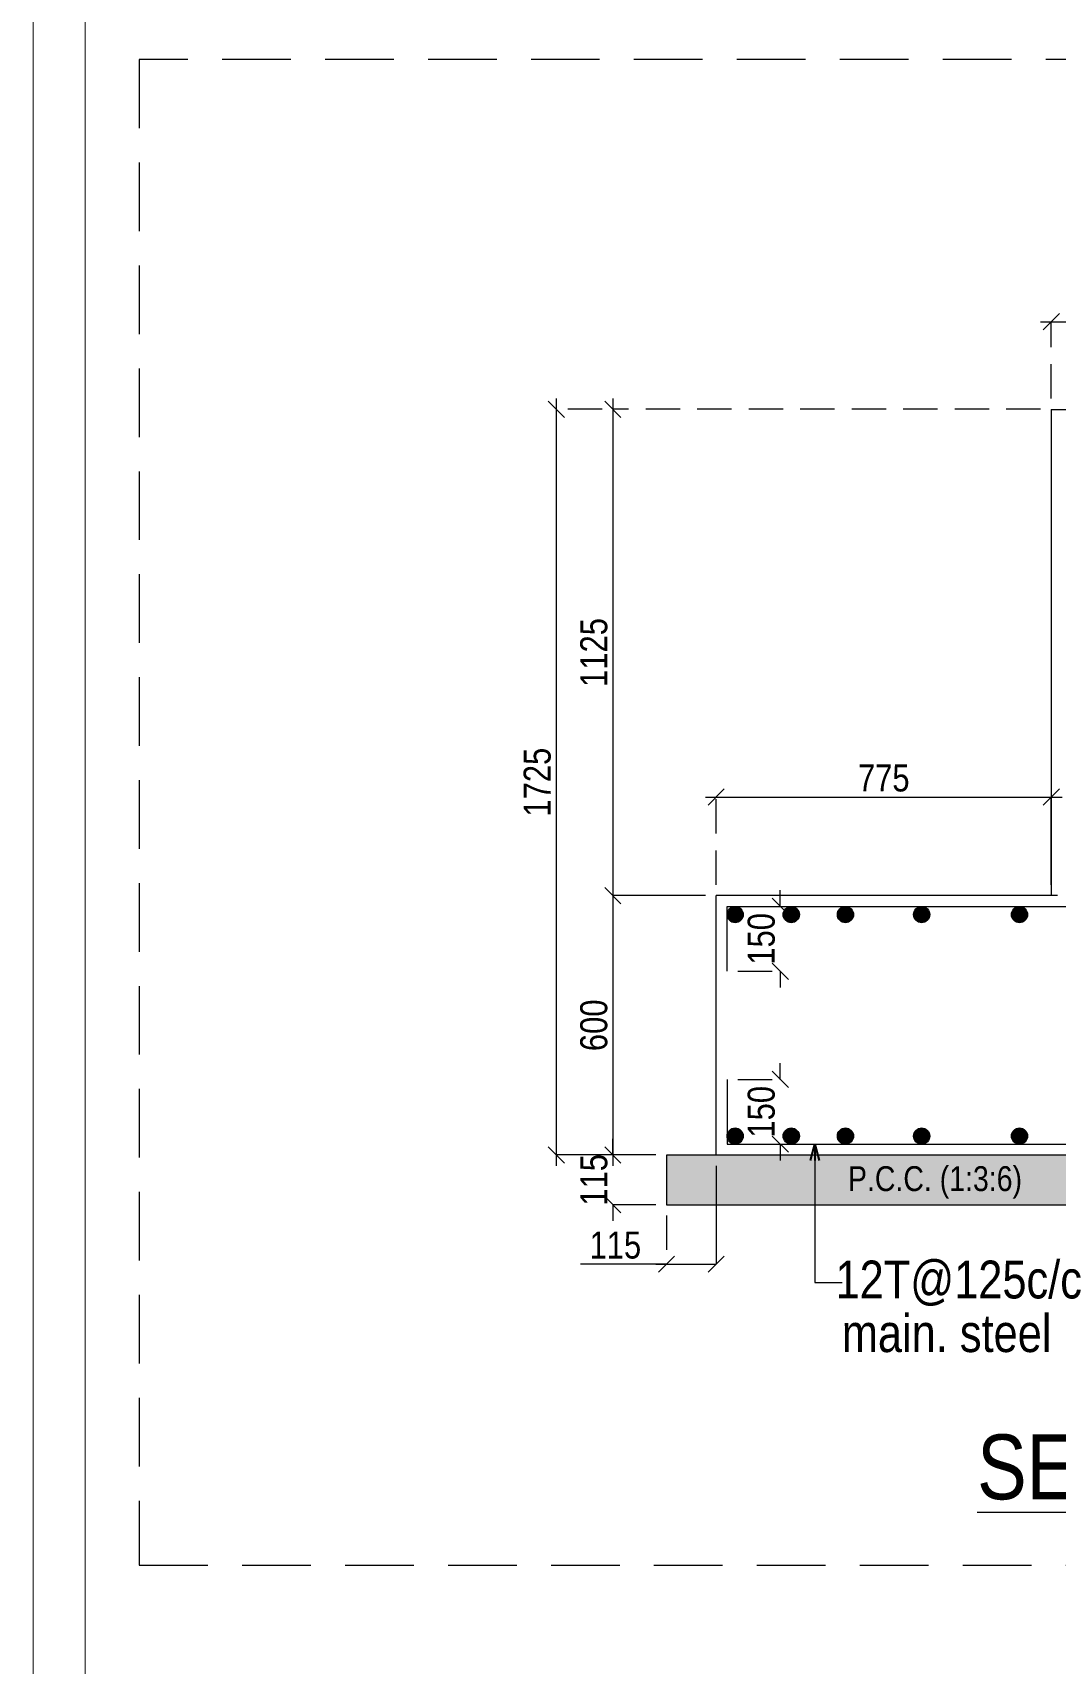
# Model space of a CAD drawing. Header units: millimetres. Extents: x 1112055 to 3390982, y -148532 to 766891.
# Drawn here: x 3211352 to 3220814, y 327757 to 342847 of the extents above; entities that cross this region are included whole.
import ezdxf

# ---------------------------------------------------------------- set-up
doc = ezdxf.new("R2010")
doc.units = ezdxf.units.MM
doc.header["$PDMODE"] = 35
doc.header["$PDSIZE"] = -25
doc.linetypes.add('Hidden', pattern=[9.525, 6.35, -3.175])
for name, color, linetype, lineweight in [('B FOOTING', 49, 'Continuous', 20), ('B HATCH', 250, 'Continuous', 0), ('B P.C.C', 251, 'Continuous', 0), ('B STEEL', 34, 'Continuous', 15), ('B STEEL TEXT', 7, 'Continuous', 15), ('B TITLE BLOCK', 250, 'Continuous', 0), ('B-COL NO', 7, 'Continuous', 5), ('B-ST DIM', 250, 'Continuous', 18)]:
    doc.layers.add(name, color=color, linetype=linetype, lineweight=lineweight)
doc.styles.add('ARIAL', font='arial.ttf')
doc.styles.add('Q1', font='g13f12d.shx', dxfattribs={"width": 0.8})
doc.styles.add('SWINC', font='swissc.ttf')
doc.styles.add('SWINS', font='swissc.ttf')
doc.dimstyles.new('BH-STD', dxfattribs={"dimscale": 0, "dimtxt": 230, "dimasz": 125, "dimexe": 0, "dimexo": 100, "dimgap": 50, "dimtad": 1, "dimdec": 0, "dimzin": 1, "dimdsep": 46, "dimtxsty": 'Q1', "dimblk": 'ARCHTICK', "dimcen": 1, "dimdle": 100, "dimclrd": 250, "dimclre": 250, "dimclrt": 256, "dimadec": 0, "dimazin": 0, "dimtfac": 1, "dimtdec": 0, "dimtix": 1, "dimtofl": 0, "dimtmove": 0, "dimatfit": 2, "dimfxl": 1, "dimtolj": 1, "dimtzin": 0, "dimlwd": 9, "dimlwe": 9, "dimarcsym": 0})
doc.dimstyles.new('DIM 1', dxfattribs={"dimscale": 0, "dimtxt": 230, "dimasz": 150, "dimexe": 0.18, "dimexo": 0.0625, "dimgap": 0.5, "dimtad": 1, "dimdec": 0, "dimzin": 0, "dimdsep": 46, "dimtxsty": 'ARIAL', "dimblk": 'OBLIQUE', "dimcen": 6, "dimse1": 1, "dimse2": 1, "dimclrd": 256, "dimclrt": 256, "dimadec": 0, "dimazin": 2, "dimtfac": 0.75, "dimtdec": 0, "dimtix": 1, "dimtofl": 0, "dimtmove": 1, "dimatfit": 3, "dimldrblk": 'OPEN30', "dimfxl": 0.18, "dimfrac": 1, "dimtolj": 1, "dimtzin": 0, "dimlwd": -1, "dimarcsym": 0})

# ---------------------------------------------------------------- blocks, each defined once
blk = doc.blocks.new('_Oblique')
at = {"color": 0, "linetype": 'ByBlock', "lineweight": -2}
blk.add_line((-0.5, -0.5), (0.5, 0.5), dxfattribs=at)
blk = doc.blocks.new('*D4790')
at = {"layer": 'B-ST DIM', "color": 7, "lineweight": 9, "ltscale": 50, "transparency": 16777216}
for p, q in [((3218269, 333161), (3218269, 333311)), ((3217876, 332561), (3218269, 332561)), ((3218269, 332561), (3218269, 332411))]:
    blk.add_line(p, q, dxfattribs=at)
at = {"layer": 'B-ST DIM', "color": 7, "linetype": 'Hidden', "lineweight": 9, "ltscale": 50, "transparency": 16777216}
blk.add_line((3217876, 333161), (3218269, 333161), dxfattribs=at)
at = {"layer": 'Defpoints', "color": 0, "transparency": 16777216}
for p in [(3217776, 333161), (3217776, 332561), (3218269, 332561)]:
    blk.add_point(p, dxfattribs=at)
at = {"layer": 'B-ST DIM', "color": 7, "lineweight": 9, "transparency": 16777216, "xscale": 150, "yscale": 150, "zscale": 150}
for p, rotation in [((3218269, 333161), 270), ((3218269, 332561), 90)]:
    blk.add_blockref('_Oblique', p, dxfattribs=dict(at, rotation=rotation))
at = {"layer": 'B-ST DIM', "color": 7, "transparency": 16777216, "insert": (3218094, 332861), "char_height": 250, "attachment_point": 5, "rotation": 90, "style": 'SWINC'}
blk.add_mtext('\\A1;150', dxfattribs=at)
blk = doc.blocks.new('*D4791')
at = {"layer": 'B-ST DIM', "color": 7, "lineweight": 9, "ltscale": 50, "transparency": 16777216}
for p, q in [((3217676, 332361), (3217676, 331451)), ((3217216, 331451), (3216419, 331451)), ((3217116, 331451), (3217676, 331451))]:
    blk.add_line(p, q, dxfattribs=at)
at = {"layer": 'B-ST DIM', "color": 7, "linetype": 'Hidden', "lineweight": 9, "ltscale": 50, "transparency": 16777216}
blk.add_line((3217216, 331901), (3217216, 331451), dxfattribs=at)
at = {"layer": 'Defpoints', "color": 0, "transparency": 16777216}
for p in [(3217676, 332461), (3217216, 332001), (3217676, 331451)]:
    blk.add_point(p, dxfattribs=at)
at = {"layer": 'B-ST DIM', "color": 7, "lineweight": 9, "transparency": 16777216, "xscale": 150, "yscale": 150, "zscale": 150, "rotation": 180}
blk.add_blockref('_Oblique', (3217216, 331451), dxfattribs=at)
at = {"layer": 'B-ST DIM', "color": 7, "lineweight": 9, "transparency": 16777216, "xscale": 150, "yscale": 150, "zscale": 150}
blk.add_blockref('_Oblique', (3217676, 331451), dxfattribs=at)
at = {"layer": 'B-ST DIM', "color": 7, "transparency": 16777216, "insert": (3216743, 331626), "char_height": 250, "attachment_point": 5, "style": 'SWINC'}
blk.add_mtext('\\A1;115', dxfattribs=at)
blk = doc.blocks.new('_Open30')
at = {"color": 0, "linetype": 'ByBlock', "lineweight": -2}
for p, q in [((-1, 0.27), (0, 0)), ((0, 0), (-1, -0.27)), ((0, 0), (-1, 0))]:
    blk.add_line(p, q, dxfattribs=at)
blk = doc.blocks.new('*D4792')
at = {"layer": 'B-ST DIM', "color": 7, "lineweight": 9, "ltscale": 50, "transparency": 16777216}
for p, q in [((3216720, 332461), (3216720, 332611)), ((3217116, 332001), (3216720, 332001)), ((3216720, 332001), (3216720, 331851))]:
    blk.add_line(p, q, dxfattribs=at)
at = {"layer": 'B-ST DIM', "color": 7, "linetype": 'Hidden', "lineweight": 9, "ltscale": 50, "transparency": 16777216}
blk.add_line((3217116, 332461), (3216720, 332461), dxfattribs=at)
at = {"layer": 'Defpoints', "color": 0, "transparency": 16777216}
for p in [(3217216, 332461), (3216720, 332001), (3217216, 332001)]:
    blk.add_point(p, dxfattribs=at)
at = {"layer": 'B-ST DIM', "color": 7, "lineweight": 9, "transparency": 16777216, "xscale": 150, "yscale": 150, "zscale": 150}
for p, rotation in [((3216720, 332461), 270), ((3216720, 332001), 90)]:
    blk.add_blockref('_Oblique', p, dxfattribs=dict(at, rotation=rotation))
at = {"layer": 'B-ST DIM', "color": 7, "transparency": 16777216, "insert": (3216545, 332231), "char_height": 250, "attachment_point": 5, "rotation": 90, "style": 'SWINC'}
blk.add_mtext('\\A1;115', dxfattribs=at)
blk = doc.blocks.new('*D4793')
at = {"layer": 'B-ST DIM', "color": 7, "lineweight": 9, "ltscale": 50, "transparency": 16777216}
for p, q in [((3216720, 334961), (3216720, 332361)), ((3217116, 332461), (3216720, 332461))]:
    blk.add_line(p, q, dxfattribs=at)
at = {"layer": 'B-ST DIM', "color": 7, "linetype": 'Hidden', "lineweight": 9, "ltscale": 50, "transparency": 16777216}
blk.add_line((3217576, 334861), (3216720, 334861), dxfattribs=at)
at = {"layer": 'Defpoints', "color": 0, "transparency": 16777216}
for p in [(3217676, 334861), (3216720, 332461), (3217216, 332461)]:
    blk.add_point(p, dxfattribs=at)
at = {"layer": 'B-ST DIM', "color": 7, "lineweight": 9, "transparency": 16777216, "xscale": 150, "yscale": 150, "zscale": 150}
for p, rotation in [((3216720, 334861), 90), ((3216720, 332461), 270)]:
    blk.add_blockref('_Oblique', p, dxfattribs=dict(at, rotation=rotation))
at = {"layer": 'B-ST DIM', "color": 7, "transparency": 16777216, "insert": (3216545, 333661), "char_height": 250, "attachment_point": 5, "rotation": 90, "style": 'SWINC'}
blk.add_mtext('\\A1;600', dxfattribs=at)
blk = doc.blocks.new('*D4794')
at = {"layer": 'B-ST DIM', "color": 7, "lineweight": 9, "ltscale": 50, "transparency": 16777216}
for p, q in [((3216720, 339461), (3216720, 334761)), ((3217576, 334861), (3216720, 334861))]:
    blk.add_line(p, q, dxfattribs=at)
at = {"layer": 'B-ST DIM', "color": 7, "linetype": 'Hidden', "lineweight": 9, "ltscale": 50, "transparency": 16777216}
blk.add_line((3220676, 339361), (3216720, 339361), dxfattribs=at)
at = {"layer": 'Defpoints', "color": 0, "transparency": 16777216}
for p in [(3220776, 339361), (3216720, 334861), (3217676, 334861)]:
    blk.add_point(p, dxfattribs=at)
at = {"layer": 'B-ST DIM', "color": 7, "lineweight": 9, "transparency": 16777216, "xscale": 150, "yscale": 150, "zscale": 150}
for p, rotation in [((3216720, 339361), 90), ((3216720, 334861), 270)]:
    blk.add_blockref('_Oblique', p, dxfattribs=dict(at, rotation=rotation))
at = {"layer": 'B-ST DIM', "color": 7, "transparency": 16777216, "insert": (3216545, 337111), "char_height": 250, "attachment_point": 5, "rotation": 90, "style": 'SWINC'}
blk.add_mtext('\\A1;1125', dxfattribs=at)
blk = doc.blocks.new('*D4795')
at = {"layer": 'B-ST DIM', "color": 7, "lineweight": 9, "ltscale": 50, "transparency": 16777216}
for p, q in [((3220676, 340172), (3228076, 340172)), ((3227976, 339461), (3227976, 340172))]:
    blk.add_line(p, q, dxfattribs=at)
at = {"layer": 'B-ST DIM', "color": 7, "linetype": 'Hidden', "lineweight": 9, "ltscale": 50, "transparency": 16777216}
blk.add_line((3220776, 339461), (3220776, 340172), dxfattribs=at)
at = {"layer": 'Defpoints', "color": 0, "transparency": 16777216}
for p in [(3227976, 340172), (3220776, 339361), (3227976, 339361)]:
    blk.add_point(p, dxfattribs=at)
at = {"layer": 'B-ST DIM', "color": 7, "lineweight": 9, "transparency": 16777216, "xscale": 150, "yscale": 150, "zscale": 150, "rotation": 180}
blk.add_blockref('_Oblique', (3220776, 340172), dxfattribs=at)
at = {"layer": 'B-ST DIM', "color": 7, "lineweight": 9, "transparency": 16777216, "xscale": 150, "yscale": 150, "zscale": 150}
blk.add_blockref('_Oblique', (3227976, 340172), dxfattribs=at)
at = {"layer": 'B-ST DIM', "color": 7, "transparency": 16777216, "insert": (3224376, 340347), "char_height": 250, "attachment_point": 5, "style": 'SWINC'}
blk.add_mtext('\\A1;1800', dxfattribs=at)
blk = doc.blocks.new('*D4798')
at = {"layer": 'B-ST DIM', "color": 7, "lineweight": 9, "ltscale": 50, "transparency": 16777216}
for p, q in [((3216196, 339461), (3216196, 332361)), ((3216720, 332461), (3216196, 332461))]:
    blk.add_line(p, q, dxfattribs=at)
at = {"layer": 'B-ST DIM', "color": 7, "linetype": 'Hidden', "lineweight": 9, "ltscale": 50, "transparency": 16777216}
blk.add_line((3216620, 339361), (3216196, 339361), dxfattribs=at)
at = {"layer": 'Defpoints', "color": 0, "transparency": 16777216}
for p in [(3216720, 339361), (3216196, 332461), (3216820, 332461)]:
    blk.add_point(p, dxfattribs=at)
at = {"layer": 'B-ST DIM', "color": 7, "lineweight": 9, "transparency": 16777216, "xscale": 150, "yscale": 150, "zscale": 150}
for p, rotation in [((3216196, 339361), 90), ((3216196, 332461), 270)]:
    blk.add_blockref('_Oblique', p, dxfattribs=dict(at, rotation=rotation))
at = {"layer": 'B-ST DIM', "color": 7, "transparency": 16777216, "insert": (3216021, 335911), "char_height": 250, "attachment_point": 5, "rotation": 90, "style": 'SWINC'}
blk.add_mtext('\\A1;1725', dxfattribs=at)
blk = doc.blocks.new('*D4799')
at = {"layer": 'B-ST DIM', "color": 7, "lineweight": 9, "ltscale": 50, "transparency": 16777216}
for p, q in [((3218269, 334761), (3218269, 334911)), ((3217876, 334761), (3218269, 334761)), ((3218269, 334161), (3218269, 334011))]:
    blk.add_line(p, q, dxfattribs=at)
at = {"layer": 'B-ST DIM', "color": 7, "linetype": 'Hidden', "lineweight": 9, "ltscale": 50, "transparency": 16777216}
blk.add_line((3217876, 334161), (3218269, 334161), dxfattribs=at)
at = {"layer": 'Defpoints', "color": 0, "transparency": 16777216}
for p in [(3217776, 334761), (3218269, 334761), (3217776, 334161)]:
    blk.add_point(p, dxfattribs=at)
at = {"layer": 'B-ST DIM', "color": 7, "lineweight": 9, "transparency": 16777216, "xscale": 150, "yscale": 150, "zscale": 150}
for p, rotation in [((3218269, 334761), 270), ((3218269, 334161), 90)]:
    blk.add_blockref('_Oblique', p, dxfattribs=dict(at, rotation=rotation))
at = {"layer": 'B-ST DIM', "color": 7, "transparency": 16777216, "insert": (3218094, 334461), "char_height": 250, "attachment_point": 5, "rotation": 90, "style": 'SWINC'}
blk.add_mtext('\\A1;150', dxfattribs=at)
blk = doc.blocks.new('*D4836')
at = {"layer": 'B-ST DIM', "color": 7, "lineweight": 9, "ltscale": 50, "transparency": 16777216}
for p, q in [((3217576, 335773), (3220876, 335773)), ((3220776, 334961), (3220776, 335773))]:
    blk.add_line(p, q, dxfattribs=at)
at = {"layer": 'B-ST DIM', "color": 7, "linetype": 'Hidden', "lineweight": 9, "ltscale": 50, "transparency": 16777216}
blk.add_line((3217676, 334961), (3217676, 335773), dxfattribs=at)
at = {"layer": 'Defpoints', "color": 0, "transparency": 16777216}
for p in [(3220776, 335773), (3217676, 334861), (3220776, 334861)]:
    blk.add_point(p, dxfattribs=at)
at = {"layer": 'B-ST DIM', "color": 7, "lineweight": 9, "transparency": 16777216, "xscale": 150, "yscale": 150, "zscale": 150, "rotation": 180}
blk.add_blockref('_Oblique', (3217676, 335773), dxfattribs=at)
at = {"layer": 'B-ST DIM', "color": 7, "lineweight": 9, "transparency": 16777216, "xscale": 150, "yscale": 150, "zscale": 150}
blk.add_blockref('_Oblique', (3220776, 335773), dxfattribs=at)
at = {"layer": 'B-ST DIM', "color": 7, "transparency": 16777216, "insert": (3219226, 335948), "char_height": 250, "attachment_point": 5, "style": 'SWINC'}
blk.add_mtext('\\A1;775', dxfattribs=at)

msp = doc.modelspace()

# ---------------------------------------------------------------- hatches: boundary and pattern name
at = {"layer": 'B HATCH', "lineweight": 0}
h = msp.add_hatch(dxfattribs=at)
h.set_pattern_fill('AR-CONC', color=250, scale=3, style=0)
h.set_pattern_definition([(50, (1650745.4, -187585.64), (546.55401, -47.81726), [57.15, -628.65]), (355, (1650745.4, -187585.64), (-105.73026, 573.17054), [45.72, -502.92175]), (100.451445, (1650790.93, -187589.6), (440.82374, 525.35326), [48.57003, -534.27073]), (46.1842, (1650745.4, -187433.24), (813.23712, -126.12698), [85.725, -942.975]), (96.63556, (1650813.15, -187443.75), (712.2124, 742.27837), [72.85507, -801.40682]), (351.18415, (1650745.4, -187433.2), (712.2124, 742.27837), [68.5799, -754.3792]), (21, (1650821.6, -187471.34), (454.84317, -306.7956), [57.15, -628.65]), (326, (1650821.6, -187471.34), (185.40609, 552.5639), [45.72, -502.92]), (71.451445, (1650859.5, -187496.9), (640.24926, 245.7683), [48.57003, -534.26981]), (37.5, (1650745.38, -187585.64), (9.26581, 253.665117), [0, -496.824, 0, -510.54, 0, -504.825]), (7.5, (1650745.38, -187585.64), (200.458988, 300.541724), [0, -291.084, 0, -485.394, 0, -192.405]), (327.5, (1650575.46, -187585.64), (406.771786, -17.186232), [0, -190.5, 0, -594.36, 0, -788.67]), (317.5, (1650499.26, -187585.64), (444.387544, 76.27947), [0, -247.65, 0, -394.716, 0, -560.07])])
h.paths.add_polyline_path([(3217216.3, 332460.7), (3217216.3, 332000.7), (3231536.3, 332000.7), (3231536.3, 332460.7)])
at = {"layer": 'B STEEL'}
h = msp.add_hatch(color=256, dxfattribs=at)
h.dxf.hatch_style = 1
edge = h.paths.add_edge_path()
edge.add_ellipse((3217851.3, 334685.7), major_axis=(75, 0), ratio=1, start_angle=0, end_angle=360)
h = msp.add_hatch(color=256, dxfattribs=at)
h.dxf.hatch_style = 1
edge = h.paths.add_edge_path()
edge.add_ellipse((3218370.3, 334685.7), major_axis=(75, 0), ratio=1, start_angle=0, end_angle=360)
h = msp.add_hatch(color=256, dxfattribs=at)
h.dxf.hatch_style = 1
edge = h.paths.add_edge_path()
edge.add_ellipse((3218871.7, 334685.7), major_axis=(75, 0), ratio=1, start_angle=0, end_angle=360)
h = msp.add_hatch(color=256, dxfattribs=at)
h.dxf.hatch_style = 1
edge = h.paths.add_edge_path()
edge.add_ellipse((3219576.8, 334685.7), major_axis=(75, 0), ratio=1, start_angle=0, end_angle=360)
h = msp.add_hatch(color=256, dxfattribs=at)
h.dxf.hatch_style = 1
edge = h.paths.add_edge_path()
edge.add_ellipse((3220481.9, 334685.7), major_axis=(75, 0), ratio=1, start_angle=0, end_angle=360)
h = msp.add_hatch(color=256, dxfattribs=at)
h.dxf.hatch_style = 1
edge = h.paths.add_edge_path()
edge.add_ellipse((3217851.3, 332635.7), major_axis=(75, 0), ratio=1, start_angle=0, end_angle=360)
h = msp.add_hatch(color=256, dxfattribs=at)
h.dxf.hatch_style = 1
edge = h.paths.add_edge_path()
edge.add_ellipse((3218370.3, 332635.7), major_axis=(75, 0), ratio=1, start_angle=0, end_angle=360)
h = msp.add_hatch(color=256, dxfattribs=at)
h.dxf.hatch_style = 1
edge = h.paths.add_edge_path()
edge.add_ellipse((3218871.7, 332635.7), major_axis=(75, 0), ratio=1, start_angle=0, end_angle=360)
h = msp.add_hatch(color=256, dxfattribs=at)
h.dxf.hatch_style = 1
edge = h.paths.add_edge_path()
edge.add_ellipse((3219576.8, 332635.7), major_axis=(75, 0), ratio=1, start_angle=0, end_angle=360)
h = msp.add_hatch(color=256, dxfattribs=at)
h.dxf.hatch_style = 1
edge = h.paths.add_edge_path()
edge.add_ellipse((3220481.9, 332635.7), major_axis=(75, 0), ratio=1, start_angle=0, end_angle=360)

# ---------------------------------------------------------------- linework, layer by layer
at = {"layer": 'B FOOTING'}
for p, q in [((3220776.3, 339360.7), (3220776.3, 334860.7)), ((3220776.3, 339360.7), (3227976.3, 339360.7)), ((3217676.3, 332460.7), (3217676.3, 334860.7)), ((3220776.3, 334860.7), (3217676.3, 334860.7))]:
    msp.add_line(p, q, dxfattribs=at)
msp.add_lwpolyline([(3231536.3, 332460.7), (3217216.3, 332460.7), (3217216.3, 332000.7), (3231536.3, 332000.7)], close=True, dxfattribs=at)
at = {"layer": 'B P.C.C', "color": 250, "linetype": 'Hidden', "lineweight": 0, "ltscale": 50}
msp.add_line((3227976.3, 334860.7), (3220776.3, 334860.7), dxfattribs=at)
at = {"layer": 'B P.C.C', "color": 250, "linetype": 'Hidden', "lineweight": 0, "ltscale": 100}
msp.add_lwpolyline([(3212337.9, 328664.2), (3234695.2, 328664.2), (3234695.2, 342596.8), (3212337.9, 342596.8)], close=True, dxfattribs=at)
at = {"layer": 'B STEEL'}
for points in [[(3217776.3, 334160.7), (3217776.3, 334760.7), (3230976.3, 334760.7), (3230976.3, 334160.7)], [(3217776.3, 333160.7), (3217776.3, 332560.7), (3230976.3, 332560.7), (3230976.3, 333160.7)]]:
    msp.add_lwpolyline(points, dxfattribs=at)
for centre in [(3217851.3, 334685.7), (3218370.3, 334685.7), (3218871.7, 334685.7), (3219576.8, 334685.7), (3220481.9, 334685.7), (3217851.3, 332635.7), (3218370.3, 332635.7), (3218871.7, 332635.7), (3219576.8, 332635.7), (3220481.9, 332635.7)]:
    msp.add_circle(centre, 75, dxfattribs=at)
at = {"layer": 'B TITLE BLOCK', "color": 1, "const_width": 10.8}
msp.add_lwpolyline([(3359954.1, 376187.5), (3359954.1, 310041.1), (3211357.2, 310041.1), (3211357.2, 376187.5)], close=True, dxfattribs=at)
at = {"layer": 'B TITLE BLOCK', "color": 250, "lineweight": 0, "const_width": 10.8}
msp.add_lwpolyline([(3359473.4, 375706.8), (3359473.4, 310521.8), (3211837.9, 310521.8), (3211837.9, 375706.8)], close=True, dxfattribs=at)

# ---------------------------------------------------------------- texts
at = {"layer": 'B STEEL TEXT', "lineweight": 5, "style": 'SWINS'}
msp.add_text('P.C.C. (1:3:6)', height=230, dxfattribs=at).set_placement((3218894.9, 332127.1))
at = {"layer": 'B STEEL TEXT', "lineweight": 9, "style": 'SWINC'}
for s, p in [('12T@125c/c', (3218780.2, 331133.6)), ('main. steel', (3218838.4, 330637.4))]:
    msp.add_text(s, height=350, dxfattribs=at).set_placement(p)
at = {"layer": 'B-COL NO', "color": 3, "lineweight": 15, "style": 'SWINC'}
msp.add_text('%%USECTION - 4-4', height=600, dxfattribs=at).set_placement((3220090, 329274.8))

# ---------------------------------------------------------------- dimensions: what is measured, and where the dimension line sits
at = {"layer": 'B-ST DIM', "ltscale": 50}
for base, p1, p2, picture, middle in [((3227976.3, 340172.5), (3220776.3, 339360.7), (3227976.3, 339360.7), '*D4795', (3224376.3, 340347.5)), ((3220776.3, 335773.3), (3217676.3, 334860.7), (3220776.3, 334860.7), '*D4836', (3219226.3, 335948.3))]:
    dim = msp.add_linear_dim(base=base, p1=p1, p2=p2, dimstyle='BH-STD', override={"dimscale": 1, "dimtxt": 250, "dimasz": 150, "dimlfac": 0.25, "dimtxsty": 'SWINC', "dimblk1": 'Oblique', "dimblk2": 'Oblique', "dimsah": 1, "dimclrd": 7, "dimclre": 7, "dimclrt": 7}, dxfattribs=at)
    dim.commit()
    dim.dimension.update_dxf_attribs({"geometry": picture, "text_midpoint": middle})
for base, p1, p2, angle, picture, middle in [((3216196.3, 332460.7), (3216720, 339360.7), (3216820, 332460.7), 90, '*D4798', (3216021.3, 335910.7)), ((3216720, 334860.7), (3220776.3, 339360.7), (3217676.3, 334860.7), 90, '*D4794', (3216545, 337110.7)), ((3216720, 332460.7), (3217676.3, 334860.7), (3217216.3, 332460.7), 90, '*D4793', (3216545, 333660.7)), ((3218268.8, 334760.7), (3217776.3, 334160.7), (3217776.3, 334760.7), 90, '*D4799', (3218093.8, 334460.7)), ((3218268.8, 332560.7), (3217776.3, 333160.7), (3217776.3, 332560.7), 270, '*D4790', (3218093.8, 332860.7)), ((3216720, 332000.7), (3217216.3, 332460.7), (3217216.3, 332000.7), 90, '*D4792', (3216545, 332230.7))]:
    dim = msp.add_linear_dim(base=base, p1=p1, p2=p2, angle=angle, dimstyle='BH-STD', override={"dimscale": 1, "dimtxt": 250, "dimasz": 150, "dimlfac": 0.25, "dimtxsty": 'SWINC', "dimblk1": 'Oblique', "dimblk2": 'Oblique', "dimsah": 1, "dimclrd": 7, "dimclre": 7, "dimclrt": 7}, dxfattribs=at)
    dim.commit()
    dim.dimension.update_dxf_attribs({"geometry": picture, "text_midpoint": middle})
dim = msp.add_linear_dim(base=(3217676.3, 331451.1), p1=(3217216.3, 332000.7), p2=(3217676.3, 332460.7), dimstyle='BH-STD', override={"dimscale": 1, "dimtxt": 250, "dimasz": 150, "dimlfac": 0.25, "dimtxsty": 'SWINC', "dimblk1": 'Oblique', "dimblk2": 'Oblique', "dimsah": 1, "dimclrd": 7, "dimclre": 7, "dimclrt": 7}, dxfattribs=at)
dim.commit()
dim.dimension.update_dxf_attribs({"geometry": '*D4791', "text_midpoint": (3216742.5, 331451.1), "dimtype": 160})

# ---------------------------------------------------------------- leaders
at = {"layer": 'B STEEL TEXT', "lineweight": 5}
msp.add_leader([(3218588.6, 332560.7), (3218588.6, 331280.3), (3218842.1, 331280.3)], dimstyle='DIM 1', override={"dimscale": 1, "dimtad": 0, "dimtxsty": 'SWINC', "dimfxlon": 1, "dimlwd": 5, "dimarcsym": 2}, dxfattribs=at)

doc.saveas('drawing.dxf')
